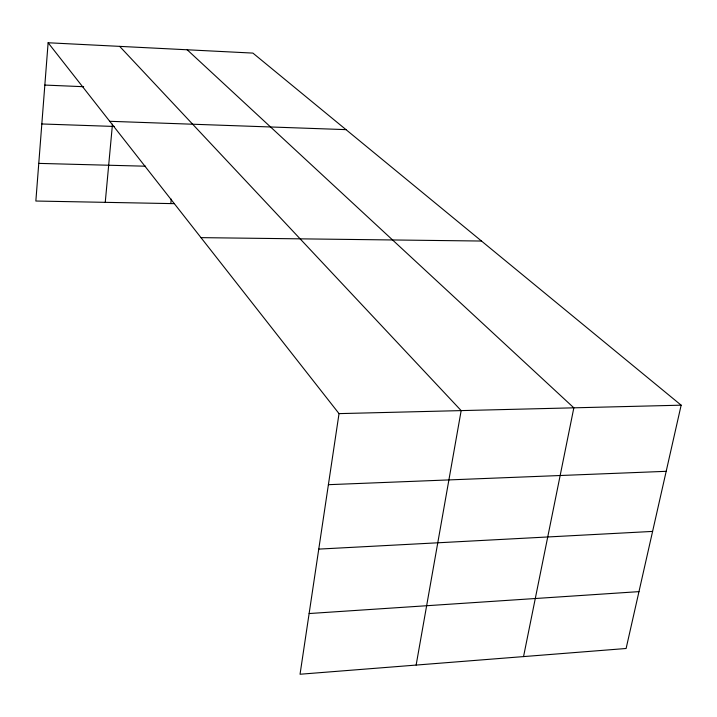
<?xml version="1.0" encoding="UTF-8"?>
<svg xmlns="http://www.w3.org/2000/svg" width="717" height="717" viewBox="0 0 717 717"><rect width="100%" height="100%" fill="white"/><g stroke="black" fill="none" stroke-linecap="round" stroke-linejoin="round"><path stroke-width="1.08" d="M48.12 42.76L339.024 413.619L300.047 674.24L626.111 648.491L681.15 405.177L252.904 53.094L48.12 42.76L35.85 201.029L174.097 203.646M105.247 202.337L112.47 124.193M170.798 203.583L171.264 199.147M416.138 665.071L461.165 410.608L119.667 46.372M523.544 656.593L573.842 407.83L187.191 49.778M309.126 613.537L638.972 591.633M318.76 549.105L652.595 531.414M328.395 484.683L666.192 471.32M339.024 413.619L681.15 405.177M200.993 237.641L481.501 241.037M38.772 163.386L145.605 166.21M109.719 121.298L345.997 129.634M41.819 123.969L114.487 126.461M44.839 85.072L83.656 86.703"/></g></svg>
